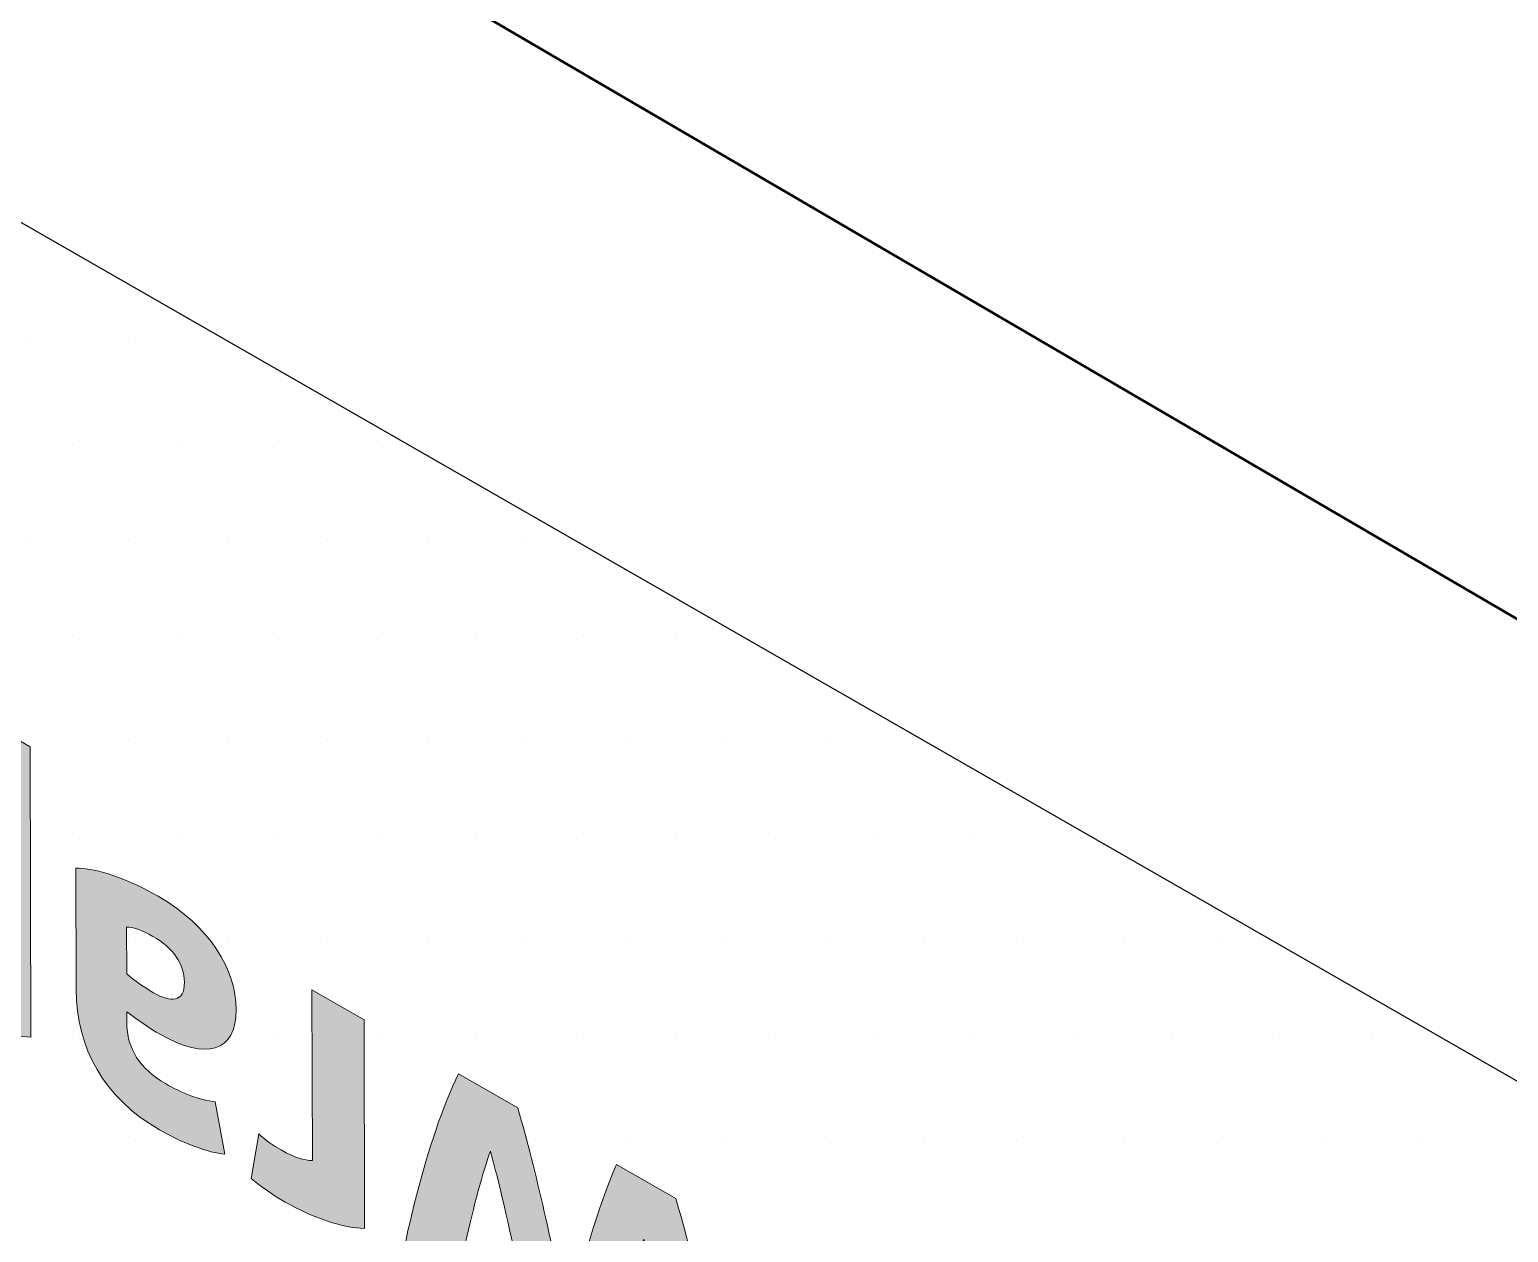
# Model space of a CAD drawing. Extents: x -1328 to 5679, y -4611 to 1603.
# Drawn here: x 3985.94 to 4006.02, y -2491.78 to -2475.45 of the extents above; entities that cross this region are included whole.
import ezdxf

# ---------------------------------------------------------------- set-up
doc = ezdxf.new("R2010")
doc.units = 0
doc.header["$MEASUREMENT"] = 0
for name, color, linetype, lineweight in [('.ATI-HATCH', 7, 'Continuous', 0), ('G-ANNO-TTLB', 7, 'Continuous', 0), ('TYVEK', 7, 'Continuous', 0)]:
    doc.layers.add(name, color=color, linetype=linetype, lineweight=lineweight)

# ---------------------------------------------------------------- blocks, each defined once
blk = doc.blocks.new('Block_213')
at = {"layer": 'TYVEK', "true_color": 0x003b71, "transparency": 33554687}
h = blk.add_hatch(color=156, dxfattribs=at)
h.dxf.hatch_style = 2
edge = h.paths.add_edge_path()
edge.add_spline(control_points=[(3984.922, -2486.299), (3984.47, -2486.04), (3984.261, -2486.239), (3984.262, -2486.848), (3984.264, -2487.38), (3984.459, -2487.847), (3984.926, -2488.115), (3985.054, -2488.189), (3985.147, -2488.212), (3985.254, -2488.227), (3985.254, -2488.227), (3985.25, -2486.571), (3985.25, -2486.571), (3985.153, -2486.467), (3985.07, -2486.385), (3984.922, -2486.299)], knot_values=[0, 0, 0, 0, 1, 1, 1, 2, 2, 2, 3, 3, 3, 4, 4, 4, 5, 5, 5, 5], degree=3, periodic=0)
edge = h.paths.add_edge_path()
edge.add_spline(control_points=[(3984.818, -2485.578), (3984.997, -2485.681), (3985.12, -2485.775), (3985.249, -2485.902), (3985.249, -2485.902), (3985.246, -2484.778), (3985.246, -2484.778), (3985.246, -2484.778), (3985.949, -2485.182), (3985.949, -2485.182), (3985.949, -2485.182), (3985.958, -2489.127), (3985.958, -2489.127), (3985.666, -2489.113), (3985.256, -2488.978), (3984.892, -2488.769), (3984.051, -2488.286), (3983.546, -2487.406), (3983.544, -2486.459), (3983.542, -2485.489), (3984.017, -2485.118), (3984.818, -2485.578)], knot_values=[0, 0, 0, 0, 1, 1, 1, 2, 2, 2, 3, 3, 3, 4, 4, 4, 5, 5, 5, 6, 6, 6, 7, 7, 7, 7], degree=3, periodic=0)
h = blk.add_hatch(color=156, dxfattribs=at)
h.dxf.hatch_style = 2
edge = h.paths.add_edge_path()
edge.add_spline(control_points=[(3987.256, -2487.633), (3987.256, -2487.633), (3987.258, -2488.266), (3987.258, -2488.266), (3987.376, -2488.364), (3987.499, -2488.452), (3987.622, -2488.523), (3987.858, -2488.658), (3988.042, -2488.658), (3988.042, -2488.38), (3988.041, -2488.131), (3987.887, -2487.913), (3987.615, -2487.757), (3987.461, -2487.668), (3987.333, -2487.63), (3987.256, -2487.633)], knot_values=[0, 0, 0, 0, 1, 1, 1, 2, 2, 2, 3, 3, 3, 4, 4, 4, 5, 5, 5, 5], degree=3, periodic=0)
edge = h.paths.add_edge_path()
edge.add_spline(control_points=[(3987.685, -2487.212), (3988.388, -2487.616), (3988.743, -2488.215), (3988.744, -2488.748), (3988.746, -2489.333), (3988.331, -2489.438), (3987.715, -2489.09), (3987.572, -2489.008), (3987.387, -2488.878), (3987.259, -2488.781), (3987.259, -2488.781), (3987.259, -2488.923), (3987.259, -2488.923), (3987.26, -2489.284), (3987.44, -2489.558), (3987.784, -2489.756), (3988.009, -2489.885), (3988.25, -2489.982), (3988.461, -2490.003), (3988.461, -2490.003), (3988.59, -2490.715), (3988.59, -2490.715), (3988.37, -2490.695), (3988.016, -2490.563), (3987.703, -2490.383), (3986.949, -2489.95), (3986.573, -2489.274), (3986.572, -2488.475), (3986.572, -2488.475), (3986.568, -2486.831), (3986.568, -2486.831), (3986.778, -2486.827), (3987.172, -2486.918), (3987.685, -2487.212)], knot_values=[0, 0, 0, 0, 1, 1, 1, 2, 2, 2, 3, 3, 3, 4, 4, 4, 5, 5, 5, 6, 6, 6, 7, 7, 7, 8, 8, 8, 9, 9, 9, 10, 10, 10, 11, 11, 11, 11], degree=3, periodic=0)
h = blk.add_hatch(color=156, dxfattribs=at)
h.dxf.hatch_style = 2
edge = h.paths.add_edge_path()
edge.add_spline(control_points=[(3989.412, -2491.364), (3989.227, -2491.258), (3989.052, -2491.134), (3988.95, -2491.046), (3988.95, -2491.046), (3989.051, -2490.436), (3989.051, -2490.436), (3989.138, -2490.522), (3989.246, -2490.595), (3989.354, -2490.657), (3989.543, -2490.766), (3989.671, -2490.798), (3989.779, -2490.801), (3989.779, -2490.801), (3989.773, -2488.482), (3989.773, -2488.482), (3989.773, -2488.482), (3990.481, -2488.889), (3990.481, -2488.889), (3990.481, -2488.889), (3990.488, -2491.722), (3990.488, -2491.722), (3990.212, -2491.723), (3989.781, -2491.576), (3989.412, -2491.364)], knot_values=[0, 0, 0, 0, 1, 1, 1, 2, 2, 2, 3, 3, 3, 4, 4, 4, 5, 5, 5, 6, 6, 6, 7, 7, 7, 8, 8, 8, 8], degree=3, periodic=0)
h = blk.add_hatch(color=156, dxfattribs=at)
h.dxf.hatch_style = 2
edge = h.paths.add_edge_path()
edge.add_spline(control_points=[(3991.553, -2493.639), (3991.553, -2493.639), (3990.804, -2493.209), (3990.804, -2493.209), (3990.996, -2491.943), (3991.331, -2490.51), (3991.764, -2489.625), (3991.764, -2489.625), (3992.569, -2490.087), (3992.569, -2490.087), (3992.823, -2490.971), (3993.05, -2491.97), (3993.243, -2493.049), (3993.435, -2492.191), (3993.654, -2491.448), (3993.908, -2490.856), (3993.908, -2490.856), (3994.714, -2491.318), (3994.714, -2491.318), (3995.127, -2492.69), (3995.495, -2494.526), (3995.688, -2496.013), (3995.688, -2496.013), (3994.945, -2495.586), (3994.945, -2495.586), (3994.782, -2494.246), (3994.492, -2492.68), (3994.28, -2491.867), (3994.061, -2492.432), (3993.72, -2493.595), (3993.575, -2494.799), (3993.575, -2494.799), (3992.918, -2494.422), (3992.918, -2494.422), (3992.761, -2493.045), (3992.424, -2491.493), (3992.197, -2490.671), (3991.993, -2491.245), (3991.704, -2492.479), (3991.553, -2493.639)], knot_values=[0, 0, 0, 0, 1, 1, 1, 2, 2, 2, 3, 3, 3, 4, 4, 4, 5, 5, 5, 6, 6, 6, 7, 7, 7, 8, 8, 8, 9, 9, 9, 10, 10, 10, 11, 11, 11, 12, 12, 12, 13, 13, 13, 13], degree=3, periodic=0)
at = {"layer": 'TYVEK'}
for points, knots in [([(3984.818, -2485.578), (3984.997, -2485.681), (3985.12, -2485.775), (3985.249, -2485.902), (3985.249, -2485.902), (3985.246, -2484.778), (3985.246, -2484.778), (3985.246, -2484.778), (3985.949, -2485.182), (3985.949, -2485.182), (3985.949, -2485.182), (3985.958, -2489.127), (3985.958, -2489.127), (3985.666, -2489.113), (3985.256, -2488.978), (3984.892, -2488.769), (3984.051, -2488.286), (3983.546, -2487.406), (3983.544, -2486.459), (3983.542, -2485.489), (3984.017, -2485.118), (3984.818, -2485.578)], [0, 0, 0, 0, 1, 1, 1, 2, 2, 2, 3, 3, 3, 4, 4, 4, 5, 5, 5, 6, 6, 6, 7, 7, 7, 7]), ([(3987.685, -2487.212), (3988.388, -2487.616), (3988.743, -2488.215), (3988.744, -2488.748), (3988.746, -2489.333), (3988.331, -2489.438), (3987.715, -2489.09), (3987.572, -2489.008), (3987.387, -2488.878), (3987.259, -2488.781), (3987.259, -2488.781), (3987.259, -2488.923), (3987.259, -2488.923), (3987.26, -2489.284), (3987.44, -2489.558), (3987.784, -2489.756), (3988.009, -2489.885), (3988.25, -2489.982), (3988.461, -2490.003), (3988.461, -2490.003), (3988.59, -2490.715), (3988.59, -2490.715), (3988.37, -2490.695), (3988.016, -2490.563), (3987.703, -2490.383), (3986.949, -2489.95), (3986.573, -2489.274), (3986.572, -2488.475), (3986.572, -2488.475), (3986.568, -2486.831), (3986.568, -2486.831), (3986.778, -2486.827), (3987.172, -2486.918), (3987.685, -2487.212)], [0, 0, 0, 0, 1, 1, 1, 2, 2, 2, 3, 3, 3, 4, 4, 4, 5, 5, 5, 6, 6, 6, 7, 7, 7, 8, 8, 8, 9, 9, 9, 10, 10, 10, 11, 11, 11, 11]), ([(3987.256, -2487.633), (3987.256, -2487.633), (3987.258, -2488.266), (3987.258, -2488.266), (3987.376, -2488.364), (3987.499, -2488.452), (3987.622, -2488.523), (3987.858, -2488.658), (3988.042, -2488.658), (3988.042, -2488.38), (3988.041, -2488.131), (3987.887, -2487.913), (3987.615, -2487.757), (3987.461, -2487.668), (3987.333, -2487.63), (3987.256, -2487.633)], [0, 0, 0, 0, 1, 1, 1, 2, 2, 2, 3, 3, 3, 4, 4, 4, 5, 5, 5, 5]), ([(3989.412, -2491.364), (3989.227, -2491.258), (3989.052, -2491.134), (3988.95, -2491.046), (3988.95, -2491.046), (3989.051, -2490.436), (3989.051, -2490.436), (3989.138, -2490.522), (3989.246, -2490.595), (3989.354, -2490.657), (3989.543, -2490.766), (3989.671, -2490.798), (3989.779, -2490.801), (3989.779, -2490.801), (3989.773, -2488.482), (3989.773, -2488.482), (3989.773, -2488.482), (3990.481, -2488.889), (3990.481, -2488.889), (3990.481, -2488.889), (3990.488, -2491.722), (3990.488, -2491.722), (3990.212, -2491.723), (3989.781, -2491.576), (3989.412, -2491.364)], [0, 0, 0, 0, 1, 1, 1, 2, 2, 2, 3, 3, 3, 4, 4, 4, 5, 5, 5, 6, 6, 6, 7, 7, 7, 8, 8, 8, 8]), ([(3991.553, -2493.639), (3991.553, -2493.639), (3990.804, -2493.209), (3990.804, -2493.209), (3990.996, -2491.943), (3991.331, -2490.51), (3991.764, -2489.625), (3991.764, -2489.625), (3992.569, -2490.087), (3992.569, -2490.087), (3992.823, -2490.971), (3993.05, -2491.97), (3993.243, -2493.049), (3993.435, -2492.191), (3993.654, -2491.448), (3993.908, -2490.856), (3993.908, -2490.856), (3994.714, -2491.318), (3994.714, -2491.318), (3995.127, -2492.69), (3995.495, -2494.526), (3995.688, -2496.013), (3995.688, -2496.013), (3994.945, -2495.586), (3994.945, -2495.586), (3994.782, -2494.246), (3994.492, -2492.68), (3994.28, -2491.867), (3994.061, -2492.432), (3993.72, -2493.595), (3993.575, -2494.799), (3993.575, -2494.799), (3992.918, -2494.422), (3992.918, -2494.422), (3992.761, -2493.045), (3992.424, -2491.493), (3992.197, -2490.671), (3991.993, -2491.245), (3991.704, -2492.479), (3991.553, -2493.639)], [0, 0, 0, 0, 1, 1, 1, 2, 2, 2, 3, 3, 3, 4, 4, 4, 5, 5, 5, 6, 6, 6, 7, 7, 7, 8, 8, 8, 9, 9, 9, 10, 10, 10, 11, 11, 11, 12, 12, 12, 13, 13, 13, 13])]:
    blk.add_open_spline(points, degree=3, knots=knots, dxfattribs=at)
blk = doc.blocks.new('Block_212')
at = {"layer": 'TYVEK'}
blk.add_blockref('Block_213', (0, 0), dxfattribs=at)
blk = doc.blocks.new('Block_268')
at = {"layer": '.ATI-HATCH'}
blk.add_open_spline([(3922.473, -2475.392), (3922.473, -2475.392), (3922.473, -2458.692), (3922.473, -2458.692), (3922.473, -2458.692), (4005.065, -2507.095), (4005.065, -2507.095), (4005.065, -2507.095), (4005.06, -2523.795), (4005.06, -2523.795), (4005.06, -2523.795), (4029.587, -2538.166), (4029.587, -2538.166), (4029.587, -2538.166), (4029.587, -2513.602), (4029.587, -2513.602), (4029.587, -2507.141), (4026.125, -2501.176), (4020.516, -2497.971), (4020.516, -2497.971), (3911.115, -2435.193), (3911.115, -2435.193), (3906.799, -2432.726), (3901.3, -2434.226), (3898.834, -2438.542), (3898.057, -2439.902), (3897.648, -2441.442), (3897.648, -2443.008), (3897.648, -2443.008), (3897.648, -2460.844), (3897.648, -2460.844), (3897.648, -2460.844), (3922.502, -2475.409), (3922.502, -2475.409), (3922.502, -2475.409), (3922.473, -2475.392), (3922.473, -2475.392)], degree=3, knots=[0, 0, 0, 0, 1, 1, 1, 2, 2, 2, 3, 3, 3, 4, 4, 4, 5, 5, 5, 6, 6, 6, 7, 7, 7, 8, 8, 8, 9, 9, 9, 10, 10, 10, 11, 11, 11, 12, 12, 12, 12], dxfattribs=at)
at = {"layer": '.ATI-HATCH', "color": 8, "lineweight": 0, "true_color": 0x808080}
for points in [[(3985.939, -2479.678), (3985.939, -2479.678), (3985.939, -2479.678), (3985.939, -2479.678)], [(3987.289, -2479.678), (3987.289, -2479.678), (3987.289, -2479.678), (3987.289, -2479.678)], [(3986.614, -2481.028), (3986.614, -2481.028), (3986.614, -2481.028), (3986.614, -2481.028)], [(3987.964, -2481.028), (3987.964, -2481.028), (3987.964, -2481.028), (3987.964, -2481.028)], [(3989.315, -2481.028), (3989.315, -2481.028), (3989.315, -2481.028), (3989.315, -2481.028)], [(3990.665, -2481.028), (3990.665, -2481.028), (3990.665, -2481.028), (3990.665, -2481.028)], [(3985.939, -2482.378), (3985.939, -2482.378), (3985.939, -2482.378), (3985.939, -2482.378)], [(3987.289, -2482.378), (3987.289, -2482.378), (3987.289, -2482.378), (3987.289, -2482.378)], [(3988.639, -2482.378), (3988.639, -2482.378), (3988.639, -2482.378), (3988.639, -2482.378)], [(3989.99, -2482.378), (3989.99, -2482.378), (3989.99, -2482.378), (3989.99, -2482.378)], [(3991.34, -2482.378), (3991.34, -2482.378), (3991.34, -2482.378), (3991.34, -2482.378)], [(3992.69, -2482.378), (3992.69, -2482.378), (3992.69, -2482.378), (3992.69, -2482.378)], [(3986.614, -2483.729), (3986.614, -2483.729), (3986.614, -2483.729), (3986.614, -2483.729)], [(3987.964, -2483.729), (3987.964, -2483.729), (3987.964, -2483.729), (3987.964, -2483.729)], [(3989.315, -2483.729), (3989.315, -2483.729), (3989.315, -2483.729), (3989.315, -2483.729)], [(3990.665, -2483.729), (3990.665, -2483.729), (3990.665, -2483.729), (3990.665, -2483.729)], [(3992.015, -2483.729), (3992.015, -2483.729), (3992.015, -2483.729), (3992.015, -2483.729)], [(3993.365, -2483.729), (3993.365, -2483.729), (3993.365, -2483.729), (3993.365, -2483.729)], [(3994.715, -2483.729), (3994.715, -2483.729), (3994.715, -2483.729), (3994.715, -2483.729)], [(3987.289, -2485.079), (3987.289, -2485.079), (3987.289, -2485.079), (3987.289, -2485.079)], [(3988.639, -2485.079), (3988.639, -2485.079), (3988.639, -2485.079), (3988.639, -2485.079)], [(3989.99, -2485.079), (3989.99, -2485.079), (3989.99, -2485.079), (3989.99, -2485.079)], [(3991.34, -2485.079), (3991.34, -2485.079), (3991.34, -2485.079), (3991.34, -2485.079)], [(3992.69, -2485.079), (3992.69, -2485.079), (3992.69, -2485.079), (3992.69, -2485.079)], [(3994.04, -2485.079), (3994.04, -2485.079), (3994.04, -2485.079), (3994.04, -2485.079)], [(3995.39, -2485.079), (3995.39, -2485.079), (3995.39, -2485.079), (3995.39, -2485.079)], [(3996.741, -2485.079), (3996.741, -2485.079), (3996.741, -2485.079), (3996.741, -2485.079)], [(3986.614, -2486.429), (3986.614, -2486.429), (3986.614, -2486.429), (3986.614, -2486.429)], [(3987.964, -2486.429), (3987.964, -2486.429), (3987.964, -2486.429), (3987.964, -2486.429)], [(3989.315, -2486.429), (3989.315, -2486.429), (3989.315, -2486.429), (3989.315, -2486.429)], [(3990.665, -2486.429), (3990.665, -2486.429), (3990.665, -2486.429), (3990.665, -2486.429)], [(3992.015, -2486.429), (3992.015, -2486.429), (3992.015, -2486.429), (3992.015, -2486.429)], [(3993.365, -2486.429), (3993.365, -2486.429), (3993.365, -2486.429), (3993.365, -2486.429)], [(3994.715, -2486.429), (3994.715, -2486.429), (3994.715, -2486.429), (3994.715, -2486.429)], [(3996.066, -2486.429), (3996.066, -2486.429), (3996.066, -2486.429), (3996.066, -2486.429)], [(3997.416, -2486.429), (3997.416, -2486.429), (3997.416, -2486.429), (3997.416, -2486.429)], [(3998.766, -2486.429), (3998.766, -2486.429), (3998.766, -2486.429), (3998.766, -2486.429)], [(4000.116, -2486.429), (4000.116, -2486.429), (4000.116, -2486.429), (4000.116, -2486.429)], [(3987.289, -2487.779), (3987.289, -2487.779), (3987.289, -2487.779), (3987.289, -2487.779)], [(3988.639, -2487.779), (3988.639, -2487.779), (3988.639, -2487.779), (3988.639, -2487.779)], [(3989.99, -2487.779), (3989.99, -2487.779), (3989.99, -2487.779), (3989.99, -2487.779)], [(3991.34, -2487.779), (3991.34, -2487.779), (3991.34, -2487.779), (3991.34, -2487.779)], [(3992.69, -2487.779), (3992.69, -2487.779), (3992.69, -2487.779), (3992.69, -2487.779)], [(3994.04, -2487.779), (3994.04, -2487.779), (3994.04, -2487.779), (3994.04, -2487.779)], [(3995.39, -2487.779), (3995.39, -2487.779), (3995.39, -2487.779), (3995.39, -2487.779)], [(3996.741, -2487.779), (3996.741, -2487.779), (3996.741, -2487.779), (3996.741, -2487.779)], [(3998.091, -2487.779), (3998.091, -2487.779), (3998.091, -2487.779), (3998.091, -2487.779)], [(3999.441, -2487.779), (3999.441, -2487.779), (3999.441, -2487.779), (3999.441, -2487.779)], [(4000.791, -2487.779), (4000.791, -2487.779), (4000.791, -2487.779), (4000.791, -2487.779)], [(4002.141, -2487.779), (4002.141, -2487.779), (4002.141, -2487.779), (4002.141, -2487.779)], [(3986.614, -2489.129), (3986.614, -2489.129), (3986.614, -2489.129), (3986.614, -2489.129)], [(3987.964, -2489.129), (3987.964, -2489.129), (3987.964, -2489.129), (3987.964, -2489.129)], [(3989.315, -2489.129), (3989.315, -2489.129), (3989.315, -2489.129), (3989.315, -2489.129)], [(3990.665, -2489.129), (3990.665, -2489.129), (3990.665, -2489.129), (3990.665, -2489.129)], [(3992.015, -2489.129), (3992.015, -2489.129), (3992.015, -2489.129), (3992.015, -2489.129)], [(3993.365, -2489.129), (3993.365, -2489.129), (3993.365, -2489.129), (3993.365, -2489.129)], [(3994.715, -2489.129), (3994.715, -2489.129), (3994.715, -2489.129), (3994.715, -2489.129)], [(3996.066, -2489.129), (3996.066, -2489.129), (3996.066, -2489.129), (3996.066, -2489.129)], [(3997.416, -2489.129), (3997.416, -2489.129), (3997.416, -2489.129), (3997.416, -2489.129)], [(3998.766, -2489.129), (3998.766, -2489.129), (3998.766, -2489.129), (3998.766, -2489.129)], [(4000.116, -2489.129), (4000.116, -2489.129), (4000.116, -2489.129), (4000.116, -2489.129)], [(4001.466, -2489.129), (4001.466, -2489.129), (4001.466, -2489.129), (4001.466, -2489.129)], [(4002.817, -2489.129), (4002.817, -2489.129), (4002.817, -2489.129), (4002.817, -2489.129)], [(4004.167, -2489.129), (4004.167, -2489.129), (4004.167, -2489.129), (4004.167, -2489.129)], [(3987.289, -2490.48), (3987.289, -2490.48), (3987.289, -2490.48), (3987.289, -2490.48)], [(3988.639, -2490.48), (3988.639, -2490.48), (3988.639, -2490.48), (3988.639, -2490.48)], [(3989.99, -2490.48), (3989.99, -2490.48), (3989.99, -2490.48), (3989.99, -2490.48)], [(3991.34, -2490.48), (3991.34, -2490.48), (3991.34, -2490.48), (3991.34, -2490.48)], [(3992.69, -2490.48), (3992.69, -2490.48), (3992.69, -2490.48), (3992.69, -2490.48)], [(3994.04, -2490.48), (3994.04, -2490.48), (3994.04, -2490.48), (3994.04, -2490.48)], [(3995.39, -2490.48), (3995.39, -2490.48), (3995.39, -2490.48), (3995.39, -2490.48)], [(3996.741, -2490.48), (3996.741, -2490.48), (3996.741, -2490.48), (3996.741, -2490.48)], [(3998.091, -2490.48), (3998.091, -2490.48), (3998.091, -2490.48), (3998.091, -2490.48)], [(3999.441, -2490.48), (3999.441, -2490.48), (3999.441, -2490.48), (3999.441, -2490.48)], [(4000.791, -2490.48), (4000.791, -2490.48), (4000.791, -2490.48), (4000.791, -2490.48)], [(4002.141, -2490.48), (4002.141, -2490.48), (4002.141, -2490.48), (4002.141, -2490.48)], [(4003.492, -2490.48), (4003.492, -2490.48), (4003.492, -2490.48), (4003.492, -2490.48)], [(4004.842, -2490.48), (4004.842, -2490.48), (4004.842, -2490.48), (4004.842, -2490.48)]]:
    blk.add_open_spline(points, degree=3, dxfattribs=at)

msp = doc.modelspace()

# ---------------------------------------------------------------- hatches: boundary and pattern name
at = {"layer": 'G-ANNO-TTLB', "true_color": 0xff00ff, "transparency": 33554687}
h = msp.add_hatch(color=6, dxfattribs=at)
edge = h.paths.add_edge_path()
edge.add_spline(control_points=[(5053.441, -3461.409), (5053.441, -3461.409), (2123.923, -3461.409), (2123.923, -3461.409), (2123.923, -3461.409), (2123.923, -1004.409), (2123.923, -1004.409), (2123.923, -1004.409), (5053.441, -1004.409), (5053.441, -1004.409), (5053.441, -1004.409), (5053.441, -3461.409), (5053.441, -3461.409)], knot_values=[0, 0, 0, 0, 1, 1, 1, 2, 2, 2, 3, 3, 3, 4, 4, 4, 4], degree=3, periodic=0)
edge = h.paths.add_edge_path()
edge.add_spline(control_points=[(2132.923, -1013.409), (2132.923, -1013.409), (2132.923, -3452.409), (2132.923, -3452.409), (2132.923, -3452.409), (5044.441, -3452.409), (5044.441, -3452.409), (5044.441, -3452.409), (5044.441, -1013.409), (5044.441, -1013.409), (5044.441, -1013.409), (2132.923, -1013.409), (2132.923, -1013.409)], knot_values=[0, 0, 0, 0, 1, 1, 1, 2, 2, 2, 3, 3, 3, 4, 4, 4, 4], degree=3, periodic=0)
edge.add_line((2132.923, -1013.409), (2132.923, -1013.409))

# ---------------------------------------------------------------- linework, layer by layer
at = {"layer": 'G-ANNO-TTLB'}
for points in [[(5053.441, -3461.409), (5053.441, -3461.409), (2123.923, -3461.409), (2123.923, -3461.409), (2123.923, -3461.409), (2123.923, -1004.409), (2123.923, -1004.409), (2123.923, -1004.409), (5053.441, -1004.409), (5053.441, -1004.409), (5053.441, -1004.409), (5053.441, -3461.409), (5053.441, -3461.409)], [(2132.923, -1013.409), (2132.923, -1013.409), (2132.923, -3452.409), (2132.923, -3452.409), (2132.923, -3452.409), (5044.441, -3452.409), (5044.441, -3452.409), (5044.441, -3452.409), (5044.441, -1013.409), (5044.441, -1013.409), (5044.441, -1013.409), (2132.923, -1013.409), (2132.923, -1013.409)]]:
    msp.add_open_spline(points, degree=3, knots=[0, 0, 0, 0, 1, 1, 1, 2, 2, 2, 3, 3, 3, 4, 4, 4, 4], dxfattribs=at)
at = {"layer": 'TYVEK', "color": 18, "lineweight": 60, "true_color": 0x000000}
msp.add_line((4033.611, -2499.49), (3898.74, -2420.73), dxfattribs=at)
at = {"layer": 'TYVEK', "color": 4, "lineweight": 25, "true_color": 0x00ffff}
msp.add_open_spline([(4029.587, -2538.166), (4029.587, -2538.166), (4029.587, -2513.602), (4029.587, -2513.602), (4029.587, -2507.141), (4026.125, -2501.176), (4020.516, -2497.971), (4020.516, -2497.971), (3911.115, -2435.193), (3911.115, -2435.193), (3906.799, -2432.726), (3901.3, -2434.226), (3898.834, -2438.542), (3898.057, -2439.902), (3897.648, -2441.442), (3897.648, -2443.008), (3897.648, -2443.008), (3897.648, -2460.844), (3897.648, -2460.844)], degree=3, knots=[0, 0, 0, 0, 1, 1, 1, 2, 2, 2, 3, 3, 3, 4, 4, 4, 5, 5, 5, 6, 6, 6, 6], dxfattribs=at)

# ---------------------------------------------------------------- block references
at = {"layer": '.ATI-HATCH'}
msp.add_blockref('Block_268', (0, 0), dxfattribs=at)
at = {"layer": 'TYVEK'}
msp.add_blockref('Block_212', (0, 0), dxfattribs=at)

doc.saveas('drawing.dxf')
